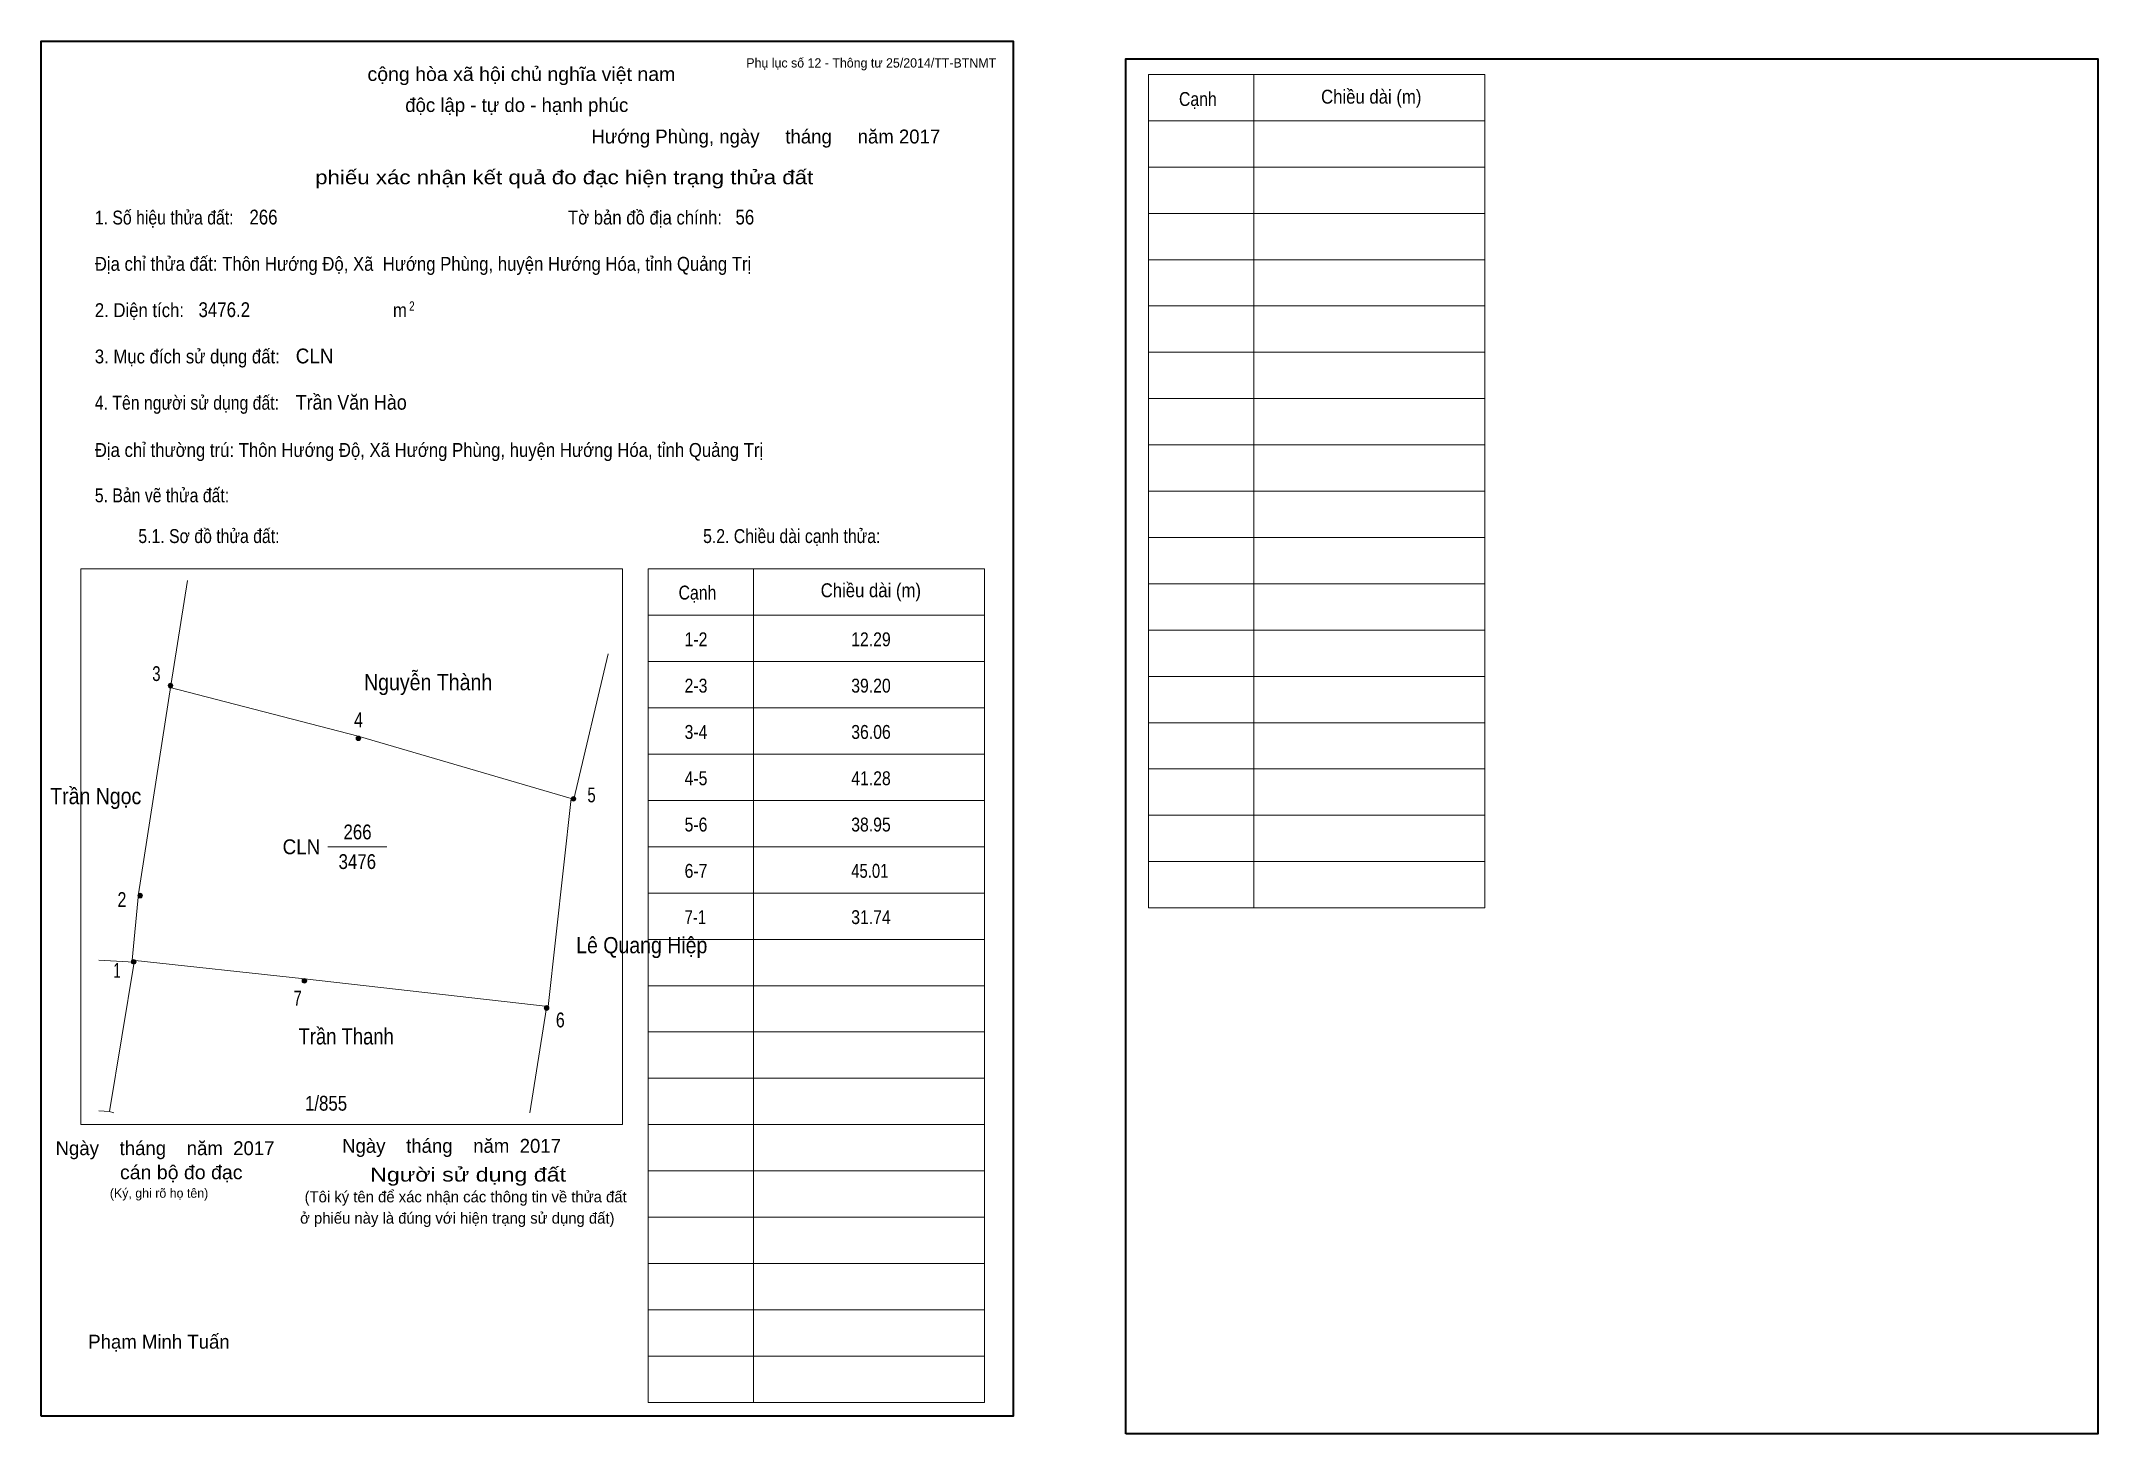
# Model space of a CAD drawing. Header units: centimetres. Extents: x 0 to 44.4, y -0.4 to 29.7.
import ezdxf
from ezdxf.enums import TextEntityAlignment as Align

# ---------------------------------------------------------------- set-up
doc = ezdxf.new("R2010")
doc.units = ezdxf.units.CM
doc.header["$LTSCALE"] = 0.12
for name, color, linetype in [('2', 7, 'Continuous'), ('30', 7, 'Continuous'), ('34', 7, 'Continuous')]:
    doc.layers.add(name, color=color, linetype=linetype)
for name, color, linetype, lineweight in [('32', 7, 'Continuous', 13), ('33', 7, 'Continuous', 13), ('6', 7, 'Continuous', 13), ('63', 7, 'Continuous', 13)]:
    doc.layers.add(name, color=color, linetype=linetype, lineweight=lineweight)

msp = doc.modelspace()

# ---------------------------------------------------------------- hatches: boundary and pattern name
at = {"layer": '32'}
for points in [[(2.8445, 15.782, 1), (2.7445, 15.782, 1)], [(6.9041, 14.642, 1), (6.8041, 14.642, 1)], [(11.5506, 13.3359, 1), (11.4506, 13.3359, 1)], [(2.1897, 11.2454, 1), (2.0897, 11.2454, 1)], [(2.0506, 9.8154, 1), (1.9506, 9.8154, 1)], [(5.7383, 9.4038, 1), (5.6383, 9.4038, 1)], [(10.9683, 8.8192, 1), (10.8683, 8.8192, 1)]]:
    msp.add_hatch(color=256, dxfattribs=at).paths.add_polyline_path(points)

# ---------------------------------------------------------------- linework, layer by layer
for centre in [(2.7945, 15.782), (6.8541, 14.642), (11.5006, 13.3359), (2.1397, 11.2454), (2.0006, 9.8154), (5.6883, 9.4038), (10.9183, 8.8192)]:
    msp.add_circle(centre, 0.05, dxfattribs=at)
at = {"layer": '33'}
msp.add_line((6.19, 12.3), (7.47, 12.3), dxfattribs=at)
at = {"layer": '6'}
for p, q in [((3.16, 18.05), (2.8, 15.78)), ((12.25, 16.47), (11.51, 13.33)), ((1.25, 9.85), (2.01, 9.81)), ((1.48, 6.58), (2.01, 9.81)), ((10.56, 6.55), (10.92, 8.82)), ((1.25, 6.6), (1.48, 6.58)), ((1.48, 6.58), (1.57, 6.55))]:
    msp.add_line(p, q, dxfattribs=at)
at = {"layer": '63'}
for p, q in [((23.92, 28.98), (31.19, 28.98)), ((23.92, 10.98), (23.92, 28.98)), ((26.2, 10.98), (26.2, 28.98)), ((31.19, 10.98), (31.19, 28.98)), ((23.92, 27.98), (31.19, 27.98)), ((23.92, 26.98), (31.19, 26.98)), ((23.92, 25.98), (31.19, 25.98)), ((23.92, 24.98), (31.19, 24.98)), ((23.92, 23.98), (31.19, 23.98)), ((23.92, 22.98), (31.19, 22.98)), ((23.92, 21.98), (31.19, 21.98)), ((23.92, 20.98), (31.19, 20.98)), ((23.92, 19.98), (31.19, 19.98)), ((23.92, 18.98), (31.19, 18.98)), ((0.86, 18.3), (12.56, 18.3)), ((0.86, 6.3), (0.86, 18.3)), ((12.56, 6.3), (12.56, 18.3)), ((13.11, 18.3), (20.38, 18.3)), ((13.11, 0.3), (13.11, 18.3)), ((15.39, 0.3), (15.39, 18.3)), ((20.38, 0.3), (20.38, 18.3)), ((23.92, 17.98), (31.19, 17.98)), ((13.11, 17.3), (20.38, 17.3)), ((23.92, 16.98), (31.19, 16.98)), ((13.11, 16.3), (20.38, 16.3)), ((23.92, 15.98), (31.19, 15.98)), ((13.11, 15.3), (20.38, 15.3)), ((23.92, 14.98), (31.19, 14.98)), ((13.11, 14.3), (20.38, 14.3)), ((23.92, 13.98), (31.19, 13.98)), ((13.11, 13.3), (20.38, 13.3)), ((23.92, 12.98), (31.19, 12.98)), ((13.11, 12.3), (20.38, 12.3)), ((23.92, 11.98), (31.19, 11.98)), ((13.11, 11.3), (20.38, 11.3)), ((23.92, 10.98), (31.19, 10.98)), ((13.11, 10.3), (20.38, 10.3)), ((13.11, 9.3), (20.38, 9.3)), ((13.11, 8.3), (20.38, 8.3)), ((13.11, 7.3), (20.38, 7.3)), ((0.86, 6.3), (12.56, 6.3)), ((13.11, 6.3), (20.38, 6.3)), ((13.11, 5.3), (20.38, 5.3)), ((13.11, 4.3), (20.38, 4.3)), ((13.11, 3.3), (20.38, 3.3)), ((13.11, 2.3), (20.38, 2.3)), ((13.11, 1.3), (20.38, 1.3)), ((13.11, 0.3), (20.38, 0.3))]:
    msp.add_line(p, q, dxfattribs=at)
at = {"layer": '63', "lineweight": 35}
for points in [[(0, 0), (0, 29.7), (21, 29.7), (21, 0)], [(23.43, -0.38), (23.43, 29.32), (44.43, 29.32), (44.43, -0.38)]]:
    msp.add_lwpolyline(points, close=True, dxfattribs=at)
at = {"layer": '63'}
msp.add_lwpolyline([(2.76, 15.75), (6.85, 14.69), (11.45, 13.34), (10.95, 8.85), (5.69, 9.45), (1.97, 9.85), (2.1, 11.28), (2.8, 15.78)], dxfattribs=at)

# ---------------------------------------------------------------- texts
at = {"layer": '2'}
for s, height, width, p in [('Nguyễn Thành', 0.3508, 0.9, (8.36, 15.68)), ('Trần Ngọc', 0.35, 0.9, (1.18, 13.22)), ('Lê Quang Hiệp', 0.35, 0.9, (12.975, 10)), ('Trần Thanh', 0.35, 0.85, (6.59, 8.03))]:
    msp.add_text(s, height=height, dxfattribs=dict(at, width=width)).set_placement(p, align=Align.CENTER)
at = {"layer": '30'}
for s, height, width, p in [('1-2', 0.3, 0.85, (13.9, 16.63)), ('12.29', 0.3, 0.85, (17.5, 16.63)), ('2-3', 0.3, 0.85, (13.9, 15.63)), ('39.20', 0.3, 0.85, (17.5, 15.63)), ('3-4', 0.3, 0.85, (13.9, 14.63)), ('36.06', 0.3, 0.85, (17.5, 14.63)), ('4-5', 0.3, 0.85, (13.9, 13.63)), ('41.28', 0.3, 0.85, (17.5, 13.63)), ('5-6', 0.3, 0.85, (13.9, 12.63)), ('38.95', 0.3, 0.85, (17.5, 12.63)), ('6-7', 0.3, 0.85, (13.9, 11.63)), ('45.01', 0.3, 0.8, (17.5, 11.63)), ('7-1', 0.3, 0.8, (13.9, 10.63)), ('31.74', 0.3, 0.85, (17.5, 10.63)), ('1/855', 0.32, 0.85, (5.7, 6.6))]:
    msp.add_text(s, height=height, dxfattribs=dict(at, width=width)).set_placement(p)
at = {"layer": '32'}
for s, width, p in [('3', 0.75, (2.49, 15.88)), ('4', 0.8, (6.855, 14.88)), ('5', 0.75, (11.89, 13.26)), ('2', 0.8, (1.745, 11)), ('1', 0.65, (1.64, 9.47)), ('7', 0.75, (5.54, 8.87)), ('6', 0.8, (11.215, 8.4))]:
    msp.add_text(s, height=0.32, dxfattribs=dict(at, width=width)).set_placement(p, align=Align.CENTER)
at = {"layer": '33', "width": 0.95}
msp.add_text('CLN', height=0.32, dxfattribs=at).set_placement((6.03, 12.14), align=Align.RIGHT)
at = {"layer": '33', "width": 0.85}
for s, p in [('266', (6.835, 12.46)), ('3476', (6.83, 11.82))]:
    msp.add_text(s, height=0.32, dxfattribs=at).set_placement(p, align=Align.CENTER)
at = {"layer": '34'}
for s, width, p in [('266', 0.85, (4.5, 25.74)), ('56', 0.85, (15, 25.74)), ('3476.2', 0.85, (3.4, 23.74)), ('CLN', 0.95, (5.5, 22.74)), ('Trần Văn Hào', 0.9, (5.5, 21.74))]:
    msp.add_text(s, height=0.32, dxfattribs=dict(at, width=width)).set_placement(p)
at = {"layer": '63'}
for s, height, p in [('Phụ lục số 12 - Thông tư 25/2014/TT-BTNMT', 0.2, (20.63, 29.13)), ('Ngày    tháng    năm  2017', 0.3, (5.04, 5.64)), ('Ngày    tháng    năm  2017', 0.3, (11.23, 5.69)), ('(Ký, ghi rõ họ tên)', 0.2, (3.61, 4.72))]:
    msp.add_text(s, height=height, dxfattribs=at).set_placement(p, align=Align.RIGHT)
at = {"layer": '63', "width": 1.05}
msp.add_text('cộng hòa xã hội chủ nghĩa việt nam', height=0.3, dxfattribs=at).set_placement((10.375, 28.84), align=Align.CENTER)
at = {"layer": '63'}
for s, height, p in [('độc lập - tự do - hạnh phúc', 0.3, (10.275, 28.17)), ('Hướng Phùng, ngày     tháng     năm 2017', 0.3, (15.655, 27.49)), ('(Tôi ký tên để xác nhận các thông tin về thửa đất ', 0.24, (9.215, 4.62)), ('ở phiếu này là đúng với hiện trạng sử dụng đất)', 0.24, (8.99, 4.16)), ('Phạm Minh Tuấn', 0.3, (2.545, 1.46))]:
    msp.add_text(s, height=height, dxfattribs=at).set_placement(p, align=Align.CENTER)
for s, height, width, p in [('Cạnh', 0.3, 0.85, (24.58, 28.3)), ('Chiều dài (m)', 0.3, 0.9, (27.65, 28.35)), ('1. Số hiệu thửa đất:', 0.3, 0.85, (1.16, 25.74)), ('Tờ bản đồ địa chính:', 0.3, 0.9, (11.38, 25.74)), ('Địa chỉ thửa đất: Thôn Hướng Độ, Xã  Hướng Phùng, huyện Hướng Hóa, tỉnh Quảng Trị', 0.3, 0.9, (1.16, 24.74)), ('2. Diện tích:', 0.3, 0.9, (1.16, 23.74)), ('2', 0.2, 0.8, (7.95, 23.88)), ('m', 0.3, 0.9, (7.6, 23.74)), ('3. Mục đích sử dụng đất:', 0.3, 0.9, (1.16, 22.74)), ('4. Tên người sử dụng đất:', 0.3, 0.85, (1.16, 21.74)), ('Địa chỉ thường trú: Thôn Hướng Độ, Xã Hướng Phùng, huyện Hướng Hóa, tỉnh Quảng Trị', 0.3, 0.9, (1.16, 20.72)), ('5. Bản vẽ thửa đất:', 0.3, 0.85, (1.16, 19.74)), ('5.1. Sơ đồ thửa đất:', 0.3, 0.85, (2.1, 18.86)), ('5.2. Chiều dài cạnh thửa:', 0.3, 0.85, (14.3, 18.86)), ('Cạnh', 0.3, 0.85, (13.77, 17.64)), ('Chiều dài (m)', 0.3, 0.9, (16.84, 17.69))]:
    msp.add_text(s, height=height, dxfattribs=dict(at, width=width)).set_placement(p)
for s, width, p in [('phiếu xác nhận kết quả đo đạc hiện trạng thửa đất', 1.2, (16.68, 26.61)), ('cán bộ đo đạc', 1.05, (4.35, 5.12)), ('Người sử dụng đất', 1.25, (11.34, 5.07))]:
    msp.add_text(s, height=0.3, dxfattribs=dict(at, width=width)).set_placement(p, align=Align.RIGHT)

doc.saveas('drawing.dxf')
